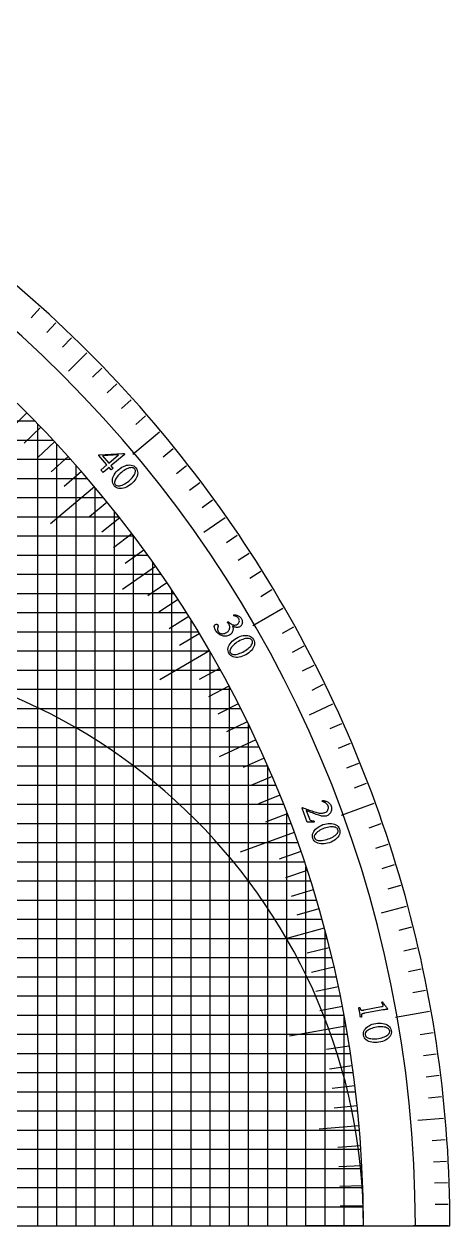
# Model space of a CAD drawing. Header units: millimetres. Extents: x -1 to 150, y -1 to 150.
# Drawn here: x 98.3 to 150, y 0 to 145.8 of the extents above; entities that cross this region are included whole.
import ezdxf

# ---------------------------------------------------------------- set-up
doc = ezdxf.new("R2010")
doc.units = ezdxf.units.MM
for name, color, linetype in [('CUT_OUTER', 1, 'Continuous'), ('ENGRAVE', 7, 'Continuous'), ('ENGRAVE_FINE', 8, 'Continuous'), ('TEXT', 5, 'Continuous')]:
    doc.layers.add(name, color=color, linetype=linetype)

msp = doc.modelspace()

# ---------------------------------------------------------------- linework, layer by layer
at = {"layer": 'CUT_OUTER'}
msp.add_lwpolyline([(0, 0), (150, 0), (150, 0), (149.9943, 1.309), (149.9772, 2.6179), (149.9486, 3.9265), (149.9086, 5.2349), (149.8572, 6.5429), (149.7944, 7.8504), (149.7202, 9.1573), (149.6346, 10.4635), (149.5376, 11.7689), (149.4292, 13.0734), (149.3094, 14.3769), (149.1783, 15.6793), (149.0358, 16.9805), (148.8819, 18.2804), (148.7167, 19.5789), (148.5402, 20.876), (148.3524, 22.1714), (148.1533, 23.4652), (147.9428, 24.7571), (147.7212, 26.0472), (147.4882, 27.3353), (147.2441, 28.6213), (146.9887, 29.9052), (146.7221, 31.1868), (146.4444, 32.4659), (146.1555, 33.7427), (145.8555, 35.0168), (145.5444, 36.2883), (145.2221, 37.557), (144.8889, 38.8229), (144.5446, 40.0858), (144.1893, 41.3456), (143.823, 42.6023), (143.4457, 43.8558), (143.0575, 45.1059), (142.6585, 46.3525), (142.2485, 47.5957), (141.8278, 48.8352), (141.3962, 50.071), (140.9539, 51.303), (140.5008, 52.5311), (140.0371, 53.7552), (139.5626, 54.9752), (139.0776, 56.191), (138.5819, 57.4025), (138.0757, 58.6097), (137.559, 59.8124), (137.0318, 61.0105), (136.4942, 62.204), (135.9462, 63.3927), (135.3878, 64.5767), (134.8191, 65.7557), (134.2402, 66.9297), (133.651, 68.0986), (133.0516, 69.2623), (132.4421, 70.4207), (131.8226, 71.5738), (131.193, 72.7214), (130.5534, 73.8635), (129.9038, 75), (129.2444, 76.1308), (128.5751, 77.2557), (127.896, 78.3748), (127.2072, 79.4879), (126.5087, 80.5949), (125.8006, 81.6959), (125.0829, 82.7905), (124.3556, 83.8789), (123.6189, 84.9609), (122.8728, 86.0365), (122.1173, 87.1054), (121.3525, 88.1678), (120.5785, 89.2234), (119.7953, 90.2723), (119.003, 91.3142), (118.2016, 92.3492), (117.3912, 93.3772), (116.5719, 94.3981), (115.7437, 95.4117), (114.9067, 96.4181), (114.0609, 97.4172), (113.2064, 98.4089), (112.3434, 99.393), (111.4717, 100.3696), (110.5916, 101.3385), (109.7031, 102.2998), (108.8062, 103.2532), (107.901, 104.1988), (106.9876, 105.1364), (106.066, 106.066), (105.1364, 106.9876), (104.1988, 107.901), (103.2532, 108.8062), (102.2998, 109.7031), (101.3385, 110.5916), (100.3696, 111.4717), (99.393, 112.3434), (98.4089, 113.2064), (97.4172, 114.0609)], dxfattribs=at)
at = {"layer": 'ENGRAVE'}
for points in [[(105.9175, 105.9175), (103.6901, 103.6901)], [(98.6414, 98.6414), (95.1889, 95.1889)], [(114.7458, 96.2832), (111.5284, 93.5834)], [(0, 93), (103.9772, 93)], [(104.625, 0), (104.625, 92.2706)], [(106.8632, 89.6689), (101.52, 85.1854)], [(122.7008, 85.916), (120.1205, 84.1092)], [(0, 81.375), (113.3065, 81.375)], [(114.2717, 80.0139), (110.2722, 77.2134)], [(116.25, 0), (116.25, 77.1115)], [(129.7219, 74.895), (126.0846, 72.795)], [(0, 69.75), (120.8105, 69.75)], [(120.8105, 69.75), (114.77, 66.2625)], [(135.7558, 63.304), (132.901, 61.9727)], [(126.4299, 58.9552), (122.0049, 56.8918)], [(0, 58.125), (126.8138, 58.125)], [(127.875, 0), (127.875, 55.7515)], [(140.7566, 51.2312), (136.8098, 49.7947)], [(131.0871, 47.7118), (124.5328, 45.3262)], [(0, 46.5), (131.5219, 46.5)], [(144.686, 38.7685), (141.6434, 37.9532)], [(134.7467, 36.1053), (130.0305, 34.8416)], [(0, 34.875), (135.0703, 34.875)], [(147.5144, 26.0108), (143.3782, 25.2814)], [(137.3807, 24.2239), (130.5116, 23.0127)], [(0, 23.25), (137.5489, 23.25)], [(138.9692, 12.1582), (134.1052, 11.7327)], [(149.22, 13.0551), (146.082, 12.7805)], [(0, 11.625), (139.0148, 11.625)], [(0, 0), (150, 0)], [(0, 0), (139.5, 0)], [(139.5, 0), (132.525, 0)], [(149.79, 0), (145.59, 0)]]:
    msp.add_lwpolyline(points, dxfattribs=at)
for centre, radius, end in [((0, 0), 145.8, 90), ((0, 0), 139.5, 90), ((0, 0), 139.5, 90), ((69.75, 0), 69.75, 180)]:
    msp.add_arc(centre, radius, 0, end, dxfattribs=at)
at = {"layer": 'ENGRAVE_FINE'}
for points in [[(100.2291, 111.3157), (99.1752, 110.1452)], [(102.1565, 109.5495), (101.0824, 108.3976)], [(104.0529, 107.7499), (102.9588, 106.6169)], [(107.7499, 104.0529), (106.6169, 102.9588)], [(109.5495, 102.1565), (108.3976, 101.0824)], [(111.3157, 100.2291), (110.1452, 99.1752)], [(113.0479, 98.2711), (111.8593, 97.2378)], [(0, 97.65), (99.6229, 97.65)], [(100.3479, 96.9048), (98.3409, 94.9667)], [(99.975, 0), (99.975, 97.2895)], [(0, 95.325), (101.8499, 95.325)], [(102.0238, 95.1388), (99.9834, 93.236)], [(102.3, 0), (102.3, 94.8418)], [(103.6687, 93.3437), (101.5953, 91.4768)], [(116.4087, 94.2659), (115.1847, 93.2747)], [(118.0361, 92.2199), (116.795, 91.2503)], [(0, 90.675), (106.0108, 90.675)], [(105.282, 91.5202), (103.1763, 89.6898)], [(106.95, 0), (106.95, 89.5653)], [(119.6276, 90.1459), (118.3698, 89.198)], [(0, 88.35), (107.9561, 88.35)], [(108.4119, 87.7902), (106.2436, 86.0344)], [(121.1827, 88.0444), (119.9085, 87.1186)], [(0, 86.025), (109.8178, 86.025)], [(109.275, 0), (109.275, 86.7135)], [(109.9275, 85.8848), (107.729, 84.1671)], [(0, 83.7), (111.6, 83.7)], [(111.4097, 83.9532), (109.1815, 82.2741)], [(111.6, 0), (111.6, 83.7)], [(124.1815, 83.7615), (122.8758, 82.8808)], [(112.8579, 81.996), (110.6007, 80.3561)], [(113.925, 0), (113.925, 80.5068)], [(125.6245, 81.5815), (124.3036, 80.7237)], [(0, 79.05), (114.9406, 79.05)], [(127.0291, 79.3766), (125.6934, 78.542)], [(115.6507, 78.0074), (113.3377, 76.4473)], [(0, 76.725), (116.5055, 76.725)], [(116.9945, 75.9771), (114.6547, 74.4576)], [(128.3951, 77.1476), (127.0451, 76.3364)], [(0, 74.4), (118.0038, 74.4)], [(118.3027, 73.9237), (115.9367, 72.4453)], [(118.575, 0), (118.575, 73.4862)], [(0, 72.075), (119.438, 72.075)], [(119.5748, 71.8478), (117.1833, 70.4109)], [(131.0093, 72.6196), (129.6318, 71.8561)], [(132.2567, 70.3221), (130.8661, 69.5827)], [(120.9, 0), (120.9, 69.5948)], [(0, 67.425), (122.1234, 67.425)], [(122.0094, 67.6309), (119.5693, 66.2783)], [(133.4639, 68.0032), (132.0605, 67.2882)], [(134.6304, 65.6636), (133.2148, 64.9732)], [(0, 65.1), (123.3784, 65.1)], [(123.1712, 65.4913), (120.7078, 64.1815)], [(123.225, 0), (123.225, 65.39)], [(0, 62.775), (124.5775, 62.775)], [(124.2954, 63.3317), (121.8095, 62.065)], [(0, 60.45), (125.7221, 60.45)], [(125.3818, 61.1528), (122.8741, 59.9297)], [(125.55, 0), (125.55, 60.8066)], [(136.84, 60.9251), (135.4011, 60.2845)], [(137.8824, 58.5276), (136.4326, 57.9122)], [(0, 55.8), (127.8539, 55.8)], [(127.4396, 56.7398), (124.8908, 55.605)], [(138.8829, 56.1123), (137.4226, 55.5223)], [(128.4104, 54.507), (125.8422, 53.4169)], [(0, 53.475), (128.8436, 53.475)], [(139.841, 53.6799), (138.3706, 53.1155)], [(0, 51.15), (129.7842, 51.15)], [(129.3421, 52.2576), (126.7553, 51.2125)], [(130.2345, 49.9923), (127.6298, 48.9925)], [(130.2, 0), (130.2, 50.082)], [(0, 48.825), (130.6766, 48.825)], [(141.6292, 48.7669), (140.14, 48.2541)], [(131.8998, 45.4168), (129.2618, 44.5084)], [(142.4588, 46.2877), (140.9608, 45.801)], [(0, 44.175), (132.3209, 44.175)], [(143.2449, 43.7944), (141.7387, 43.3339)], [(132.6724, 43.1079), (130.0189, 42.2457)], [(132.525, 0), (132.525, 43.5589)], [(0, 41.85), (133.0745, 41.85)], [(143.9874, 41.2877), (142.4734, 40.8536)], [(0, 39.525), (133.7835, 39.525)], [(133.4045, 40.7859), (130.7364, 39.9701)], [(134.096, 38.4514), (131.4141, 37.6824)], [(0, 37.2), (134.4485, 37.2)], [(134.85, 0), (134.85, 35.7173)], [(145.3406, 36.2375), (143.8124, 35.8565)], [(135.3563, 33.7481), (132.6491, 33.0731)], [(145.9509, 33.6954), (144.4163, 33.3411)], [(0, 32.55), (135.6494, 32.55)], [(135.9246, 31.3807), (133.2061, 30.7531)], [(146.5167, 31.1431), (144.9761, 30.8156)], [(0, 30.225), (136.1863, 30.225)], [(0, 27.9), (136.6815, 27.9)], [(136.4516, 29.0037), (133.7226, 28.4236)], [(147.0379, 28.5813), (145.4919, 28.2808)], [(136.937, 26.6179), (134.1983, 26.0855)], [(0, 25.575), (137.1356, 25.575)], [(137.175, 0), (137.175, 25.3628)], [(147.9458, 23.4323), (146.3902, 23.1859)], [(0, 20.925), (137.9217, 20.925)], [(137.7825, 21.8226), (135.0269, 21.3862)], [(148.3323, 20.8467), (146.7726, 20.6275)], [(138.1424, 19.4146), (135.3795, 19.0264)], [(0, 18.6), (138.2544, 18.6)], [(148.6735, 18.2548), (147.1102, 18.0629)], [(0, 16.275), (138.5474, 16.275)], [(138.4602, 17.0008), (135.691, 16.6608)], [(138.7358, 14.5817), (135.9611, 14.2901)], [(148.9694, 15.6573), (147.4031, 15.4927)], [(0, 13.95), (138.8007, 13.95)], [(149.4251, 10.4488), (147.854, 10.339)], [(0, 9.3), (139.1897, 9.3)], [(139.1602, 9.731), (136.377, 9.5364)], [(139.3088, 7.3009), (136.5226, 7.1548)], [(149.5847, 7.8394), (148.0119, 7.757)], [(0, 6.975), (139.3255, 6.975)], [(0, 4.65), (139.4225, 4.65)], [(139.415, 4.8685), (136.6267, 4.7711)], [(149.6988, 5.2276), (148.1247, 5.1726)], [(0, 2.325), (139.4806, 2.325)], [(139.4788, 2.4346), (136.6892, 2.3859)], [(149.7672, 2.6142), (148.1924, 2.5867)]]:
    msp.add_lwpolyline(points, dxfattribs=at)
at = {"layer": 'TEXT'}
for points in [[(110.4712, 93.6747), (110.4829, 93.6578), (110.4895, 93.6406), (110.491, 93.6231), (110.4874, 93.6054), (110.4805, 93.5884), (110.4719, 93.5733), (110.4619, 93.56), (110.4503, 93.5486), (108.8581, 92.2001), (109.0613, 91.9597), (109.0667, 91.9469), (109.0655, 91.9295), (109.0576, 91.9073), (109.0431, 91.8804), (109.0233, 91.8513), (108.9997, 91.8226), (108.9722, 91.7942), (108.941, 91.7661), (108.9191, 91.749), (108.899, 91.736), (108.8807, 91.7272), (108.8642, 91.7226), (108.6265, 92.004), (107.9194, 91.405), (107.9173, 91.4062), (107.9112, 91.4095), (107.9009, 91.4151), (107.8865, 91.423), (107.8657, 91.4382), (107.8365, 91.4662), (107.7988, 91.5067), (107.7525, 91.5598), (107.7013, 91.6243), (107.6693, 91.6744), (107.6567, 91.7101), (107.6635, 91.7314), (108.3565, 92.3218), (107.3847, 93.4505), (107.3831, 93.4659), (107.3839, 93.4812), (107.3872, 93.4964), (107.3928, 93.5113), (107.3997, 93.5253), (107.407, 93.5372), (107.4147, 93.5473), (107.4227, 93.5554), (110.2646, 93.7088), (110.2877, 93.7086), (110.3144, 93.7078), (110.3446, 93.7064), (110.3785, 93.7044), (110.4111, 93.7009), (110.4374, 93.6948), (110.4574, 93.686), (110.4712, 93.6747)], [(109.7673, 93.5238), (107.8129, 93.4202), (108.5876, 92.5186)], [(111.8784, 91.9639), (111.9831, 91.8134), (112.0556, 91.6559), (112.096, 91.4914), (112.1043, 91.3199), (112.0839, 91.1451), (112.0383, 90.9705), (111.9676, 90.7961), (111.8719, 90.6219), (111.7547, 90.4515), (111.6197, 90.2885), (111.467, 90.1328), (111.2967, 89.9843), (111.1159, 89.849), (110.9314, 89.7326), (110.7435, 89.635), (110.5521, 89.5563), (110.3616, 89.4987), (110.1763, 89.4647), (109.9963, 89.4542), (109.8215, 89.4673), (109.6563, 89.5066), (109.5052, 89.575), (109.3682, 89.6726), (109.2451, 89.7993), (109.1475, 89.9411), (109.0801, 90.0922), (109.043, 90.2527), (109.0361, 90.4228), (109.0563, 90.5978), (109.1005, 90.7735), (109.1689, 90.9497), (109.2614, 91.1265), (109.375, 91.3), (109.5065, 91.4661), (109.6561, 91.6249), (109.8237, 91.7763), (110.0024, 91.9145), (110.1851, 92.0338), (110.3717, 92.134), (110.5623, 92.2151), (110.7526, 92.2742), (110.9383, 92.3088), (111.1193, 92.3186), (111.2956, 92.3037), (111.4626, 92.2621), (111.6154, 92.1915), (111.7541, 92.0921), (111.8784, 91.9639)], [(111.7452, 91.8187), (111.6663, 91.8947), (111.5727, 91.9484), (111.4645, 91.9797), (111.3418, 91.9887), (111.2082, 91.9773), (111.0672, 91.9477), (110.9188, 91.8998), (110.7631, 91.8337), (110.6036, 91.7512), (110.4439, 91.6541), (110.2838, 91.5425), (110.1234, 91.4165), (109.9717, 91.2835), (109.8334, 91.1475), (109.7086, 91.0087), (109.5971, 90.8669), (109.5014, 90.7263), (109.4239, 90.5908), (109.3645, 90.4603), (109.3233, 90.335), (109.3029, 90.2182), (109.3059, 90.1135), (109.3323, 90.0207), (109.3822, 89.9398), (109.4644, 89.8605), (109.5606, 89.8057), (109.6709, 89.7754), (109.7952, 89.7695), (109.9302, 89.7851), (110.0728, 89.8193), (110.2229, 89.8722), (110.3805, 89.9437), (110.5417, 90.0306), (110.7024, 90.1298), (110.8628, 90.2413), (111.0227, 90.3651), (111.1772, 90.4976), (111.3167, 90.6317), (111.4414, 90.7674), (111.5513, 90.9047), (111.6445, 91.0408), (111.7192, 91.1725), (111.7756, 91.3001), (111.8136, 91.4233), (111.8308, 91.5388), (111.8252, 91.6433), (111.7966, 91.7366), (111.7452, 91.8187)], [(124.7123, 73.6379), (124.744, 73.5746), (124.7689, 73.5033), (124.787, 73.4241), (124.7984, 73.337), (124.8009, 73.246), (124.7926, 73.1556), (124.7733, 73.0656), (124.7431, 72.976), (124.7002, 72.891), (124.6428, 72.8147), (124.5709, 72.7471), (124.4845, 72.6881), (124.4107, 72.6512), (124.3346, 72.6251), (124.256, 72.6099), (124.1749, 72.6056), (124.0937, 72.6096), (124.0145, 72.6195), (123.9374, 72.6353), (123.8623, 72.6569), (123.7912, 72.6816), (123.7265, 72.7062), (123.6679, 72.731), (123.6156, 72.7558), (123.6413, 72.6807), (123.6596, 72.5981), (123.6704, 72.508), (123.6738, 72.4105), (123.6675, 72.3095), (123.6494, 72.2092), (123.6195, 72.1096), (123.5778, 72.0106), (123.5221, 71.9162), (123.4501, 71.8301), (123.362, 71.7523), (123.2576, 71.6827), (123.1396, 71.6226), (123.0199, 71.5782), (122.8984, 71.5495), (122.7752, 71.5366), (122.6522, 71.5377), (122.5316, 71.5509), (122.4132, 71.5763), (122.2971, 71.6138), (122.1846, 71.6621), (122.077, 71.7198), (121.9745, 71.787), (121.8768, 71.8636), (121.7857, 71.9481), (121.7025, 72.0388), (121.6274, 72.1358), (121.5602, 72.239), (121.534, 72.2866), (121.5078, 72.3416), (121.4814, 72.404), (121.455, 72.4738), (121.4313, 72.5469), (121.4133, 72.619), (121.4009, 72.6902), (121.3941, 72.7604), (121.3972, 72.7764), (121.4035, 72.7975), (121.4131, 72.8236), (121.4259, 72.8549), (121.4421, 72.8866), (121.4616, 72.914), (121.4844, 72.9371), (121.5106, 72.956), (121.5593, 72.9803), (121.6076, 72.9945), (121.6556, 72.9988), (121.7033, 72.993), (121.7477, 72.9789), (121.7858, 72.9582), (121.8175, 72.9309), (121.8429, 72.8971), (121.8646, 72.8505), (121.8744, 72.8035), (121.8722, 72.756), (121.858, 72.708), (121.8389, 72.6603), (121.8221, 72.6135), (121.8074, 72.5677), (121.7949, 72.5228), (121.785, 72.4708), (121.782, 72.4186), (121.7858, 72.3662), (121.7964, 72.3135), (121.8119, 72.2619), (121.8304, 72.2123), (121.852, 72.165), (121.8765, 72.1199), (121.9165, 72.0619), (121.9651, 72.0087), (122.0222, 71.9601), (122.088, 71.9162), (122.1622, 71.8803), (122.2446, 71.8558), (122.3352, 71.8427), (122.434, 71.841), (122.5404, 71.8541), (122.6538, 71.8853), (122.7742, 71.9347), (122.9017, 72.0023), (122.9893, 72.0608), (123.0652, 72.1265), (123.1294, 72.1995), (123.1818, 72.2798), (123.2229, 72.3648), (123.253, 72.4517), (123.2721, 72.5404), (123.2802, 72.6311), (123.277, 72.7206), (123.262, 72.806), (123.2352, 72.8873), (123.1967, 72.9644), (123.1729, 73.0011), (123.146, 73.0365), (123.1161, 73.0704), (123.083, 73.1028), (123.0506, 73.1328), (123.0225, 73.1595), (122.9988, 73.1828), (122.9795, 73.2028), (122.9917, 73.2267), (123.0077, 73.2481), (123.0275, 73.2671), (123.0512, 73.2835), (123.0667, 73.292), (123.0805, 73.2978), (123.0928, 73.3012), (123.1034, 73.3019), (123.1806, 73.2257), (123.2616, 73.155), (123.3465, 73.0896), (123.4352, 73.0295), (123.5265, 72.9779), (123.6192, 72.9378), (123.7134, 72.9091), (123.809, 72.8919), (123.9056, 72.889), (124.0026, 72.9035), (124.1001, 72.9351), (124.198, 72.9841), (124.2806, 73.0434), (124.3463, 73.1142), (124.3949, 73.1966), (124.4265, 73.2905), (124.4393, 73.3901), (124.4317, 73.4897), (124.4035, 73.5893), (124.3549, 73.6887), (124.3086, 73.7571), (124.2566, 73.8158), (124.199, 73.8647), (124.1357, 73.9038), (124.071, 73.935), (124.009, 73.9603), (123.9498, 73.9795), (123.8934, 73.9928), (123.8432, 74.0025), (123.8026, 74.0113), (123.7718, 74.019), (123.7506, 74.0257), (123.747, 74.0363), (123.7474, 74.0494), (123.752, 74.0649), (123.7606, 74.0829), (123.7719, 74.1008), (123.7847, 74.1165), (123.7988, 74.1298), (123.8144, 74.1407), (123.8901, 74.1346), (123.9679, 74.1229), (124.0479, 74.1057), (124.13, 74.0828), (124.2124, 74.0537), (124.2934, 74.0177), (124.3729, 73.9748), (124.451, 73.9249), (124.5254, 73.867), (124.5938, 73.7998), (124.6561, 73.7235), (124.7123, 73.6379)], [(126.1481, 71.1393), (126.2251, 70.9729), (126.2691, 70.8052), (126.2804, 70.6361), (126.2587, 70.4658), (126.2083, 70.2972), (126.1331, 70.1332), (126.0332, 69.9737), (125.9086, 69.8188), (125.7636, 69.6713), (125.6024, 69.5342), (125.425, 69.4074), (125.2315, 69.2908), (125.0299, 69.1889), (124.828, 69.1063), (124.626, 69.0429), (124.4238, 68.9986), (124.2262, 68.9749), (124.0379, 68.9736), (123.8587, 68.9946), (123.6888, 69.0378), (123.533, 69.1052), (123.3962, 69.1988), (123.2782, 69.3187), (123.1789, 69.4648), (123.1074, 69.6214), (123.0673, 69.7819), (123.0586, 69.9465), (123.0813, 70.1151), (123.1316, 70.284), (123.2057, 70.4493), (123.3036, 70.611), (123.4254, 70.769), (123.5674, 70.9201), (123.7258, 71.0609), (123.9006, 71.1913), (124.0921, 71.3113), (124.292, 71.4164), (124.4926, 71.5021), (124.6938, 71.5684), (124.8956, 71.6152), (125.0933, 71.6404), (125.2821, 71.6422), (125.4621, 71.6204), (125.6332, 71.5752), (125.7903, 71.5051), (125.9286, 71.4091), (126.0479, 71.2871), (126.1481, 71.1393)], [(125.9917, 71.0195), (125.9271, 71.108), (125.8443, 71.1771), (125.7433, 71.2268), (125.624, 71.2569), (125.4904, 71.2689), (125.3464, 71.2642), (125.192, 71.2428), (125.0272, 71.2047), (124.8558, 71.1511), (124.6816, 71.0833), (124.5046, 71.0012), (124.3247, 70.9049), (124.1522, 70.8003), (123.9924, 70.6904), (123.8453, 70.5753), (123.7109, 70.4551), (123.5923, 70.3332), (123.4924, 70.2132), (123.4113, 70.0951), (123.3489, 69.9788), (123.3086, 69.8674), (123.2933, 69.7637), (123.3032, 69.6677), (123.3383, 69.5794), (123.4055, 69.4871), (123.4907, 69.4164), (123.594, 69.3673), (123.7154, 69.3399), (123.8512, 69.3319), (123.9975, 69.3408), (124.1545, 69.3668), (124.3221, 69.4098), (124.4959, 69.4675), (124.6715, 69.5373), (124.8488, 69.6192), (125.0278, 69.7134), (125.2029, 69.817), (125.3636, 69.9249), (125.51, 70.0368), (125.642, 70.153), (125.7574, 70.2708), (125.8539, 70.3876), (125.9316, 70.5034), (125.9904, 70.6181), (126.0274, 70.7289), (126.04, 70.8328), (126.0281, 70.9296), (125.9917, 71.0195)], [(133.5254, 48.9736), (133.4529, 48.9761), (133.3759, 48.9778), (133.2947, 48.9785), (133.209, 48.9783), (133.1229, 48.9775), (133.0401, 48.9765), (132.9606, 48.9753), (132.8844, 48.9738), (132.816, 48.9723), (132.7599, 48.9709), (132.7159, 48.9697), (132.6841, 48.9688), (132.0434, 50.671), (132.0463, 50.6809), (132.0507, 50.6918), (132.0565, 50.7035), (132.0638, 50.7162), (132.0717, 50.7281), (132.0796, 50.7374), (132.0873, 50.7442), (132.095, 50.7484), (132.2524, 50.6898), (132.4128, 50.6307), (132.5763, 50.5711), (132.7427, 50.511), (132.9099, 50.4516), (133.0754, 50.3943), (133.2393, 50.339), (133.4017, 50.2859), (133.5594, 50.2362), (133.7094, 50.1913), (133.8517, 50.1515), (133.9863, 50.1165), (134.1205, 50.0873), (134.2426, 50.0691), (134.3527, 50.0619), (134.4506, 50.0658), (134.5424, 50.0783), (134.6342, 50.097), (134.7258, 50.1218), (134.8172, 50.1527), (134.9355, 50.2079), (135.0363, 50.2788), (135.1196, 50.3656), (135.1854, 50.4683), (135.2296, 50.5803), (135.2482, 50.6949), (135.2412, 50.812), (135.2085, 50.9317), (135.1665, 51.0267), (135.1161, 51.1113), (135.0573, 51.1852), (134.9901, 51.2486), (134.9192, 51.3028), (134.849, 51.3492), (134.7796, 51.3877), (134.7109, 51.4184), (134.6473, 51.4426), (134.593, 51.4614), (134.5479, 51.475), (134.5121, 51.4833), (134.5082, 51.4996), (134.5083, 51.5178), (134.5124, 51.5379), (134.5205, 51.5599), (134.5302, 51.5803), (134.5394, 51.5957), (134.5479, 51.6062), (134.5558, 51.6116), (134.5867, 51.6108), (134.6282, 51.6063), (134.6801, 51.5981), (134.7425, 51.5862), (134.8121, 51.5693), (134.8855, 51.5461), (134.9628, 51.5166), (135.0439, 51.4808), (135.1256, 51.4385), (135.2047, 51.3897), (135.2811, 51.3343), (135.355, 51.2723), (135.4232, 51.2026), (135.4827, 51.124), (135.5336, 51.0367), (135.5757, 50.9405), (135.6127, 50.8192), (135.6327, 50.6978), (135.6355, 50.5763), (135.6214, 50.4548), (135.5924, 50.3369), (135.5509, 50.2261), (135.4969, 50.1226), (135.4305, 50.0263), (135.3536, 49.9403), (135.2681, 49.8676), (135.1741, 49.8083), (135.0716, 49.7623), (134.9646, 49.7284), (134.8573, 49.7052), (134.7496, 49.6928), (134.6415, 49.6912), (134.5336, 49.699), (134.4262, 49.7149), (134.3194, 49.7389), (134.2132, 49.7711), (134.0717, 49.82), (133.9249, 49.8722), (133.7728, 49.9277), (133.6154, 49.9865), (133.4578, 50.0461), (133.3051, 50.104), (133.1573, 50.1603), (133.0143, 50.215), (132.8808, 50.266), (132.7613, 50.3114), (132.6558, 50.3512), (132.5644, 50.3854), (132.9326, 49.4056), (132.9645, 49.3377), (133.0057, 49.2809), (133.0561, 49.235), (133.1157, 49.2), (133.186, 49.1736), (133.268, 49.1533), (133.3619, 49.1391), (133.4676, 49.131), (133.4836, 49.1286), (133.4975, 49.1204), (133.5091, 49.1063), (133.5186, 49.0864), (133.5213, 49.0773), (133.5236, 49.0651), (133.5255, 49.05), (133.5271, 49.0318), (133.5281, 49.0135), (133.5281, 48.9976), (133.5272, 48.9843), (133.5254, 48.9736)], [(136.5848, 48.1531), (136.6317, 47.9759), (136.646, 47.8031), (136.6277, 47.6347), (136.5768, 47.4707), (136.4979, 47.3134), (136.3953, 47.1649), (136.2692, 47.0252), (136.1197, 46.8943), (135.9513, 46.7743), (135.7687, 46.6672), (135.572, 46.5731), (135.3612, 46.4919), (135.1449, 46.4266), (134.9318, 46.3803), (134.7218, 46.3529), (134.515, 46.3443), (134.3163, 46.3554), (134.1306, 46.3868), (133.9578, 46.4385), (133.798, 46.5106), (133.6563, 46.604), (133.5377, 46.72), (133.4423, 46.8585), (133.37, 47.0197), (133.3268, 47.1863), (133.3152, 47.3514), (133.3352, 47.5149), (133.3868, 47.6771), (133.4657, 47.8347), (133.5673, 47.9846), (133.6918, 48.1268), (133.8392, 48.2613), (134.0053, 48.3855), (134.1857, 48.4966), (134.3806, 48.5947), (134.5899, 48.6796), (134.8051, 48.7484), (135.0175, 48.7979), (135.2271, 48.8283), (135.434, 48.8393), (135.6331, 48.8298), (135.8194, 48.7987), (135.9928, 48.7461), (136.1534, 48.6718), (136.296, 48.5755), (136.4155, 48.457), (136.5118, 48.3161), (136.5848, 48.1531)], [(136.41, 48.0623), (136.3618, 48.1607), (136.2922, 48.2431), (136.2013, 48.3096), (136.0891, 48.36), (135.9596, 48.395), (135.817, 48.4154), (135.6612, 48.4211), (135.4923, 48.4122), (135.3142, 48.3892), (135.1308, 48.3526), (134.9423, 48.3025), (134.7485, 48.239), (134.5604, 48.1659), (134.384, 48.0854), (134.2191, 47.9976), (134.0659, 47.9025), (133.9279, 47.8031), (133.8087, 47.7023), (133.7083, 47.6001), (133.6267, 47.4964), (133.5676, 47.3936), (133.5345, 47.2942), (133.5276, 47.1979), (133.5468, 47.1049), (133.597, 47.0022), (133.6687, 46.9178), (133.7619, 46.8516), (133.8767, 46.8036), (134.0089, 46.772), (134.1546, 46.7554), (134.3137, 46.7538), (134.4863, 46.767), (134.6675, 46.7936), (134.8525, 46.8318), (135.0413, 46.8818), (135.2339, 46.9434), (135.4244, 47.0151), (135.6014, 47.0934), (135.765, 47.1782), (135.9152, 47.2697), (136.0493, 47.3657), (136.1646, 47.4639), (136.2612, 47.5645), (136.339, 47.6673), (136.3947, 47.77), (136.4252, 47.8701), (136.4302, 47.9675), (136.41, 48.0623)], [(139.6048, 26.213), (141.7086, 26.608), (141.76, 26.6192), (141.802, 26.6318), (141.8349, 26.6459), (141.8585, 26.6613), (141.8745, 26.6791), (141.8843, 26.7004), (141.8879, 26.725), (141.8854, 26.753), (141.8765, 26.7862), (141.8611, 26.8267), (141.8392, 26.8742), (141.8107, 26.9289), (141.7805, 26.9836), (141.7533, 27.0312), (141.7292, 27.0716), (141.7082, 27.105), (141.7238, 27.13), (141.7425, 27.1493), (141.7644, 27.1629), (141.7894, 27.1709), (141.7897, 27.1709), (141.7907, 27.1711), (141.7924, 27.1714), (141.7947, 27.1719), (141.8045, 27.1731), (141.8125, 27.1725), (141.8188, 27.1702), (141.8234, 27.1662), (141.892, 27.0679), (141.9607, 26.9707), (142.0295, 26.8744), (142.0983, 26.7791), (142.1642, 26.6883), (142.224, 26.6053), (142.2778, 26.5303), (142.3256, 26.4633), (142.3648, 26.4077), (142.393, 26.3672), (142.4101, 26.3418), (142.4161, 26.3316), (142.4181, 26.3207), (142.4185, 26.3078), (142.4144, 26.2962), (142.406, 26.2859), (142.3932, 26.2769), (142.3788, 26.269), (142.3656, 26.262), (142.3536, 26.256), (142.3429, 26.2508), (142.3345, 26.2507), (142.3092, 26.2502), (142.2672, 26.2495), (142.2083, 26.2484), (142.1345, 26.2445), (142.0474, 26.2355), (141.9473, 26.2211), (141.8339, 26.2016), (139.681, 25.8039), (139.6234, 25.7931), (139.5678, 25.7823), (139.5144, 25.7716), (139.4629, 25.7609), (139.4151, 25.7494), (139.3724, 25.7366), (139.3347, 25.7223), (139.3021, 25.7065), (139.2908, 25.6951), (139.2815, 25.6766), (139.2741, 25.651), (139.2688, 25.6182), (139.2654, 25.5814), (139.2638, 25.544), (139.2641, 25.5059), (139.2662, 25.4671), (139.2692, 25.4308), (139.2722, 25.4004), (139.2751, 25.3758), (139.2781, 25.357), (139.2667, 25.3476), (139.251, 25.3391), (139.2311, 25.3315), (139.2068, 25.3249), (139.1821, 25.3205), (139.1609, 25.3199), (139.1431, 25.323), (139.1288, 25.3298), (139.1198, 25.4085), (139.111, 25.4838), (139.1024, 25.5557), (139.0941, 25.6243), (139.0852, 25.6924), (139.0747, 25.763), (139.0627, 25.836), (139.0492, 25.9115), (139.0351, 25.9838), (139.0207, 26.0527), (139.0059, 26.118), (138.9906, 26.1798), (138.9746, 26.2421), (138.9573, 26.309), (138.9387, 26.3805), (138.9189, 26.4564), (138.9298, 26.4679), (138.9453, 26.4772), (138.9653, 26.4843), (138.9899, 26.4892), (139.015, 26.4917), (139.0363, 26.4918), (139.054, 26.4895), (139.068, 26.4848), (139.072, 26.4662), (139.0782, 26.4422), (139.0863, 26.4128), (139.0966, 26.3779), (139.1086, 26.3409), (139.1221, 26.3053), (139.137, 26.2709), (139.1534, 26.2379), (139.1701, 26.2095), (139.186, 26.1892), (139.2011, 26.1769), (139.2153, 26.1727), (139.2514, 26.1696), (139.2918, 26.1693), (139.3364, 26.1718), (139.3854, 26.1773), (139.4374, 26.1846), (139.4913, 26.193), (139.5471, 26.2025), (139.6048, 26.213)], [(142.8715, 23.7038), (142.8869, 23.5212), (142.871, 23.3485), (142.8237, 23.1858), (142.7451, 23.0332), (142.64, 22.892), (142.5133, 22.7636), (142.3649, 22.6479), (142.1948, 22.5449), (142.0081, 22.456), (141.8097, 22.3823), (141.5997, 22.3237), (141.378, 22.2803), (141.1537, 22.2536), (140.9357, 22.245), (140.7242, 22.2545), (140.5191, 22.282), (140.3253, 22.3274), (140.1478, 22.3906), (139.9867, 22.4715), (139.8418, 22.5702), (139.7184, 22.6868), (139.6218, 22.8216), (139.5519, 22.9746), (139.5087, 23.1459), (139.4951, 23.3175), (139.5123, 23.4821), (139.5604, 23.6397), (139.6394, 23.7904), (139.7444, 23.9319), (139.8706, 24.0619), (140.0179, 24.1803), (140.1864, 24.2872), (140.3715, 24.3806), (140.5685, 24.4587), (140.7774, 24.5215), (140.9983, 24.5688), (141.2222, 24.5991), (141.44, 24.6111), (141.6517, 24.6045), (141.8573, 24.5794), (142.0517, 24.5355), (142.2298, 24.4726), (142.3914, 24.3906), (142.5367, 24.2896), (142.6604, 24.17), (142.7575, 24.0325), (142.8279, 23.8771), (142.8715, 23.7038)], [(142.6835, 23.6448), (142.6532, 23.7501), (142.599, 23.8433), (142.521, 23.9245), (142.4192, 23.9936), (142.2978, 24.0506), (142.1609, 24.0954), (142.0084, 24.1281), (141.8405, 24.1487), (141.6611, 24.157), (141.4743, 24.1528), (141.2799, 24.1362), (141.0779, 24.1073), (140.88, 24.0679), (140.6923, 24.0193), (140.5147, 23.9615), (140.3473, 23.8945), (140.1941, 23.8206), (140.0592, 23.742), (139.9426, 23.6587), (139.8443, 23.5708), (139.7682, 23.4799), (139.7184, 23.3876), (139.6949, 23.2941), (139.6976, 23.1991), (139.7292, 23.0893), (139.7851, 22.9937), (139.8654, 22.9123), (139.9701, 22.8451), (140.0949, 22.7911), (140.2355, 22.7494), (140.3919, 22.7201), (140.5642, 22.7032), (140.7472, 22.698), (140.936, 22.7035), (141.1307, 22.7199), (141.3311, 22.7471), (141.531, 22.7847), (141.719, 22.831), (141.8948, 22.8861), (142.0586, 22.9502), (142.2073, 23.0214), (142.338, 23.0981), (142.4505, 23.1804), (142.545, 23.2681), (142.6178, 23.3595), (142.6651, 23.4528), (142.687, 23.5479), (142.6835, 23.6448)]]:
    msp.add_lwpolyline(points, close=True, dxfattribs=at)

doc.saveas('drawing.dxf')
